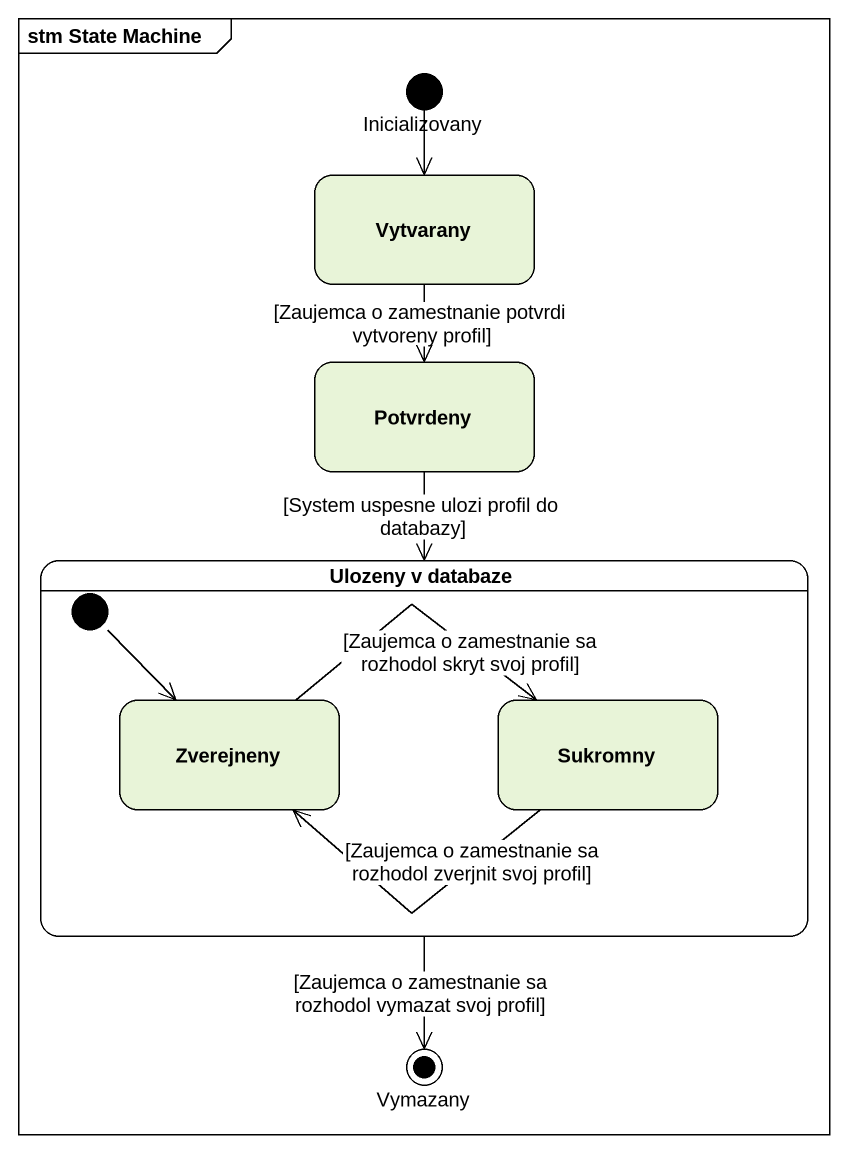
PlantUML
@startuml
mainframe stm State Machine
hide empty description
state Inicializovany <<start>>
state Vytvarany
state Potvrdeny
state "Ulozeny v databaze" as Ulozeny_v_databaze {
  state Zverejneny
  state Sukromny
  [*] --> Zverejneny
}
state Vymazany <<end>>
Inicializovany --> Vytvarany
Vytvarany --> Potvrdeny : [Zaujemca o zamestnanie potvrdi vytvoreny profil]
Potvrdeny --> Ulozeny_v_databaze : [System uspesne ulozi profil do databazy]
Ulozeny_v_databaze --> Vymazany : [Zaujemca o zamestnanie sa rozhodol vymazat svoj profil]
Zverejneny -right-> Sukromny : [Zaujemca o zamestnanie sa rozhodol skryt svoj profil]
Sukromny -left-> Zverejneny : [Zaujemca o zamestnanie sa rozhodol zverjnit svoj profil]
@enduml
